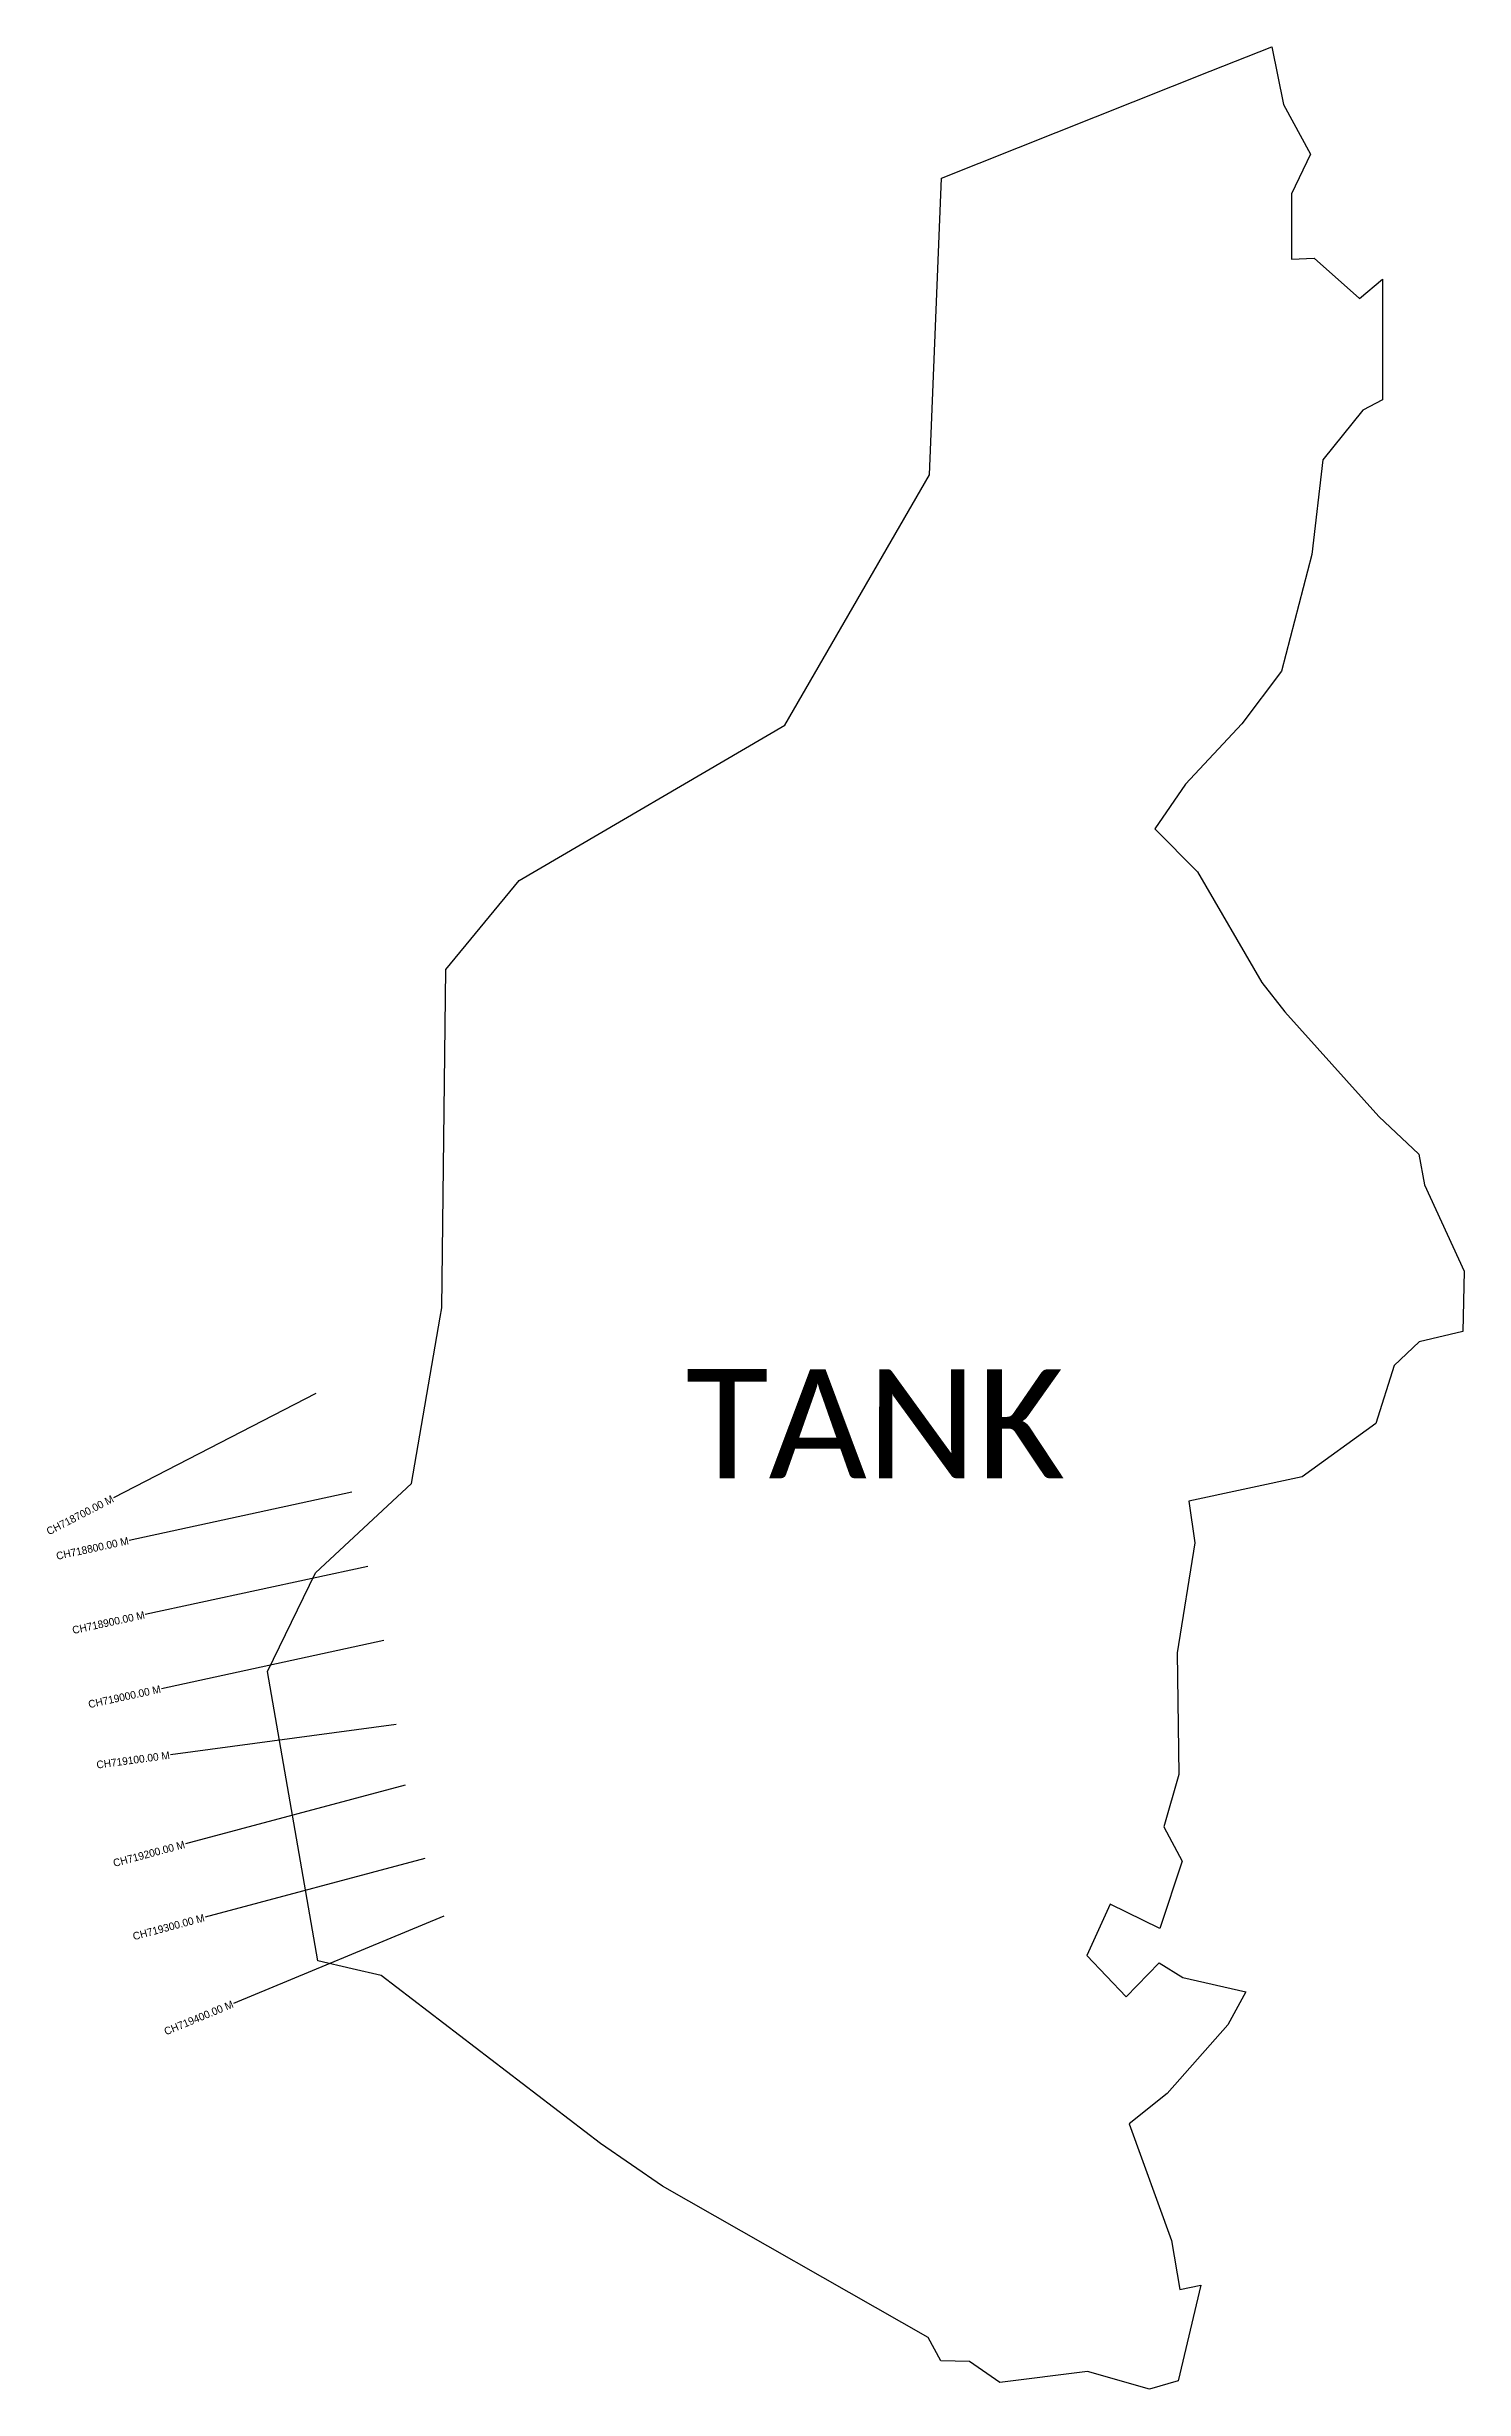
# Model space of a CAD drawing. Header units: metres. Extents: x 355573 to 357442, y 1745371 to 1748458.
import ezdxf
from ezdxf.enums import TextEntityAlignment as Align

# ---------------------------------------------------------------- set-up
doc = ezdxf.new("R2010")
doc.units = ezdxf.units.M
for name, color, linetype in [('CS', 134, 'Continuous'), ('CSMark', 6, 'Continuous'), ('village', 3, 'Continuous'), ('VILLAGE NAME', 250, 'Continuous')]:
    doc.layers.add(name, color=color, linetype=linetype)

msp = doc.modelspace()

# ---------------------------------------------------------------- linework, layer by layer
at = {"layer": 'CS'}
for p, q in [((355928, 1746683.3), (355661.4, 1746545.8)), ((355975.3, 1746553.1), (355682.1, 1746489.7)), ((355996.5, 1746455.4), (355703.2, 1746391.9)), ((356017.6, 1746357.6), (355724.4, 1746294.2)), ((356033.8, 1746246.9), (355736.4, 1746207)), ((356045.9, 1746167.1), (355756.1, 1746089.6)), ((356071.8, 1746070.5), (355782, 1745993)), ((356096.7, 1745994.3), (355819.5, 1745879.6))]:
    msp.add_line(p, q, dxfattribs=at)
at = {"layer": 'village', "color": 3, "true_color": 0x00ff00}
msp.add_polyline3d([(357441.6, 1746844.3, 0), (357439.7, 1746764.8, 0), (357382.4, 1746751.1, 0), (357349.3, 1746720.2, 0), (357325.2, 1746643.6, 0), (357228.1, 1746573.2, 0), (357078.6, 1746541.5, 0), (357086.7, 1746486.5, 0), (357063.4, 1746341.3, 0), (357065.4, 1746181.1, 0), (357045.9, 1746112.2, 0), (357069.7, 1746067, 0), (357040.3, 1745978.2, 0), (356974.8, 1746010.3, 0), (356944.3, 1745942.5, 0), (356995.9, 1745888, 0), (357039.4, 1745933.2, 0), (357070.7, 1745913.7, 0), (357153.7, 1745894.7, 0), (357130.1, 1745851.2, 0), (357050.3, 1745760.6, 0), (356999.8, 1745720.7, 0), (357055.9, 1745567, 0), (357066.9, 1745502.6, 0), (357094.5, 1745508.4, 0), (357064.8, 1745382.3, 0), (357026.7, 1745371.2, 0), (356945, 1745394.4, 0), (356829.7, 1745380, 0), (356789.4, 1745407.6, 0), (356751.8, 1745408.5, 0), (356735.3, 1745439.5, 0), (356385, 1745638.8, 0), (356303.1, 1745694.7, 0), (356014.3, 1745916.4, 0), (355975.7, 1745925.2, 0), (355930.8, 1745935.6, 0), (355864.5, 1746316.8, 0), (355927.5, 1746447.1, 0), (356053.9, 1746564.4, 0), (356091.9, 1746783.9, 0), (356094, 1746796.2, 0), (356099.5, 1747242.1, 0), (356196.2, 1747359, 0), (356546.3, 1747564, 0), (356736.9, 1747893.6, 0), (356752.8, 1748284.6, 0), (357106.9, 1748425.5, 0), (357187.9, 1748457.7, 0), (357203.3, 1748381.8, 0), (357239.2, 1748316.1, 0), (357213.9, 1748264.1, 0), (357213.8, 1748177.7, 0), (357244, 1748179.3, 0), (357303.8, 1748126.3, 0), (357333.8, 1748151.6, 0), (357333.8, 1747992.6, 0), (357307.9, 1747979, 0), (357255.2, 1747913.7, 0), (357240.7, 1747788.8, 0), (357201, 1747634.9, 0), (357148.7, 1747565.7, 0), (357074.2, 1747486.2, 0), (357034, 1747427.2, 0), (357090.3, 1747370.7, 0), (357175, 1747224.8, 0), (357205.2, 1747186, 0), (357329.3, 1747048.4, 0), (357381.6, 1746998.7, 0), (357389.2, 1746958, 0)], close=True, dxfattribs=at)

# ---------------------------------------------------------------- texts
at = {"layer": 'CSMark'}
for s, rotation, p in [('CH718700.00 M', 27.2765, (355660.5, 1746545.3)), ('CH718800.00 M', 12.2112, (355681.1, 1746489.4)), ('CH718900.00 M', 12.2112, (355702.3, 1746391.7)), ('CH719000.00 M', 12.2112, (355723.4, 1746294)), ('CH719100.00 M', 7.6475, (355735.4, 1746206.8)), ('CH719200.00 M', 14.9804, (355755.1, 1746089.3)), ('CH719300.00 M', 14.9804, (355781, 1745992.7)), ('CH719400.00 M', 22.4797, (355818.6, 1745879.2))]:
    msp.add_text(s, height=10, rotation=rotation, dxfattribs=at).set_placement(p, align=Align.MIDDLE_RIGHT)
at = {"layer": 'VILLAGE NAME', "insert": (356415.6, 1746715.3), "char_height": 143.7, "attachment_point": 1, "rotation": 359.9793}
msp.add_mtext_dynamic_manual_height_columns('{\\fCalibri|b0|i0|c0|p34;TANK}', width=1418, gutter_width=718.5, heights=[0], dxfattribs=at)

doc.saveas('drawing.dxf')
